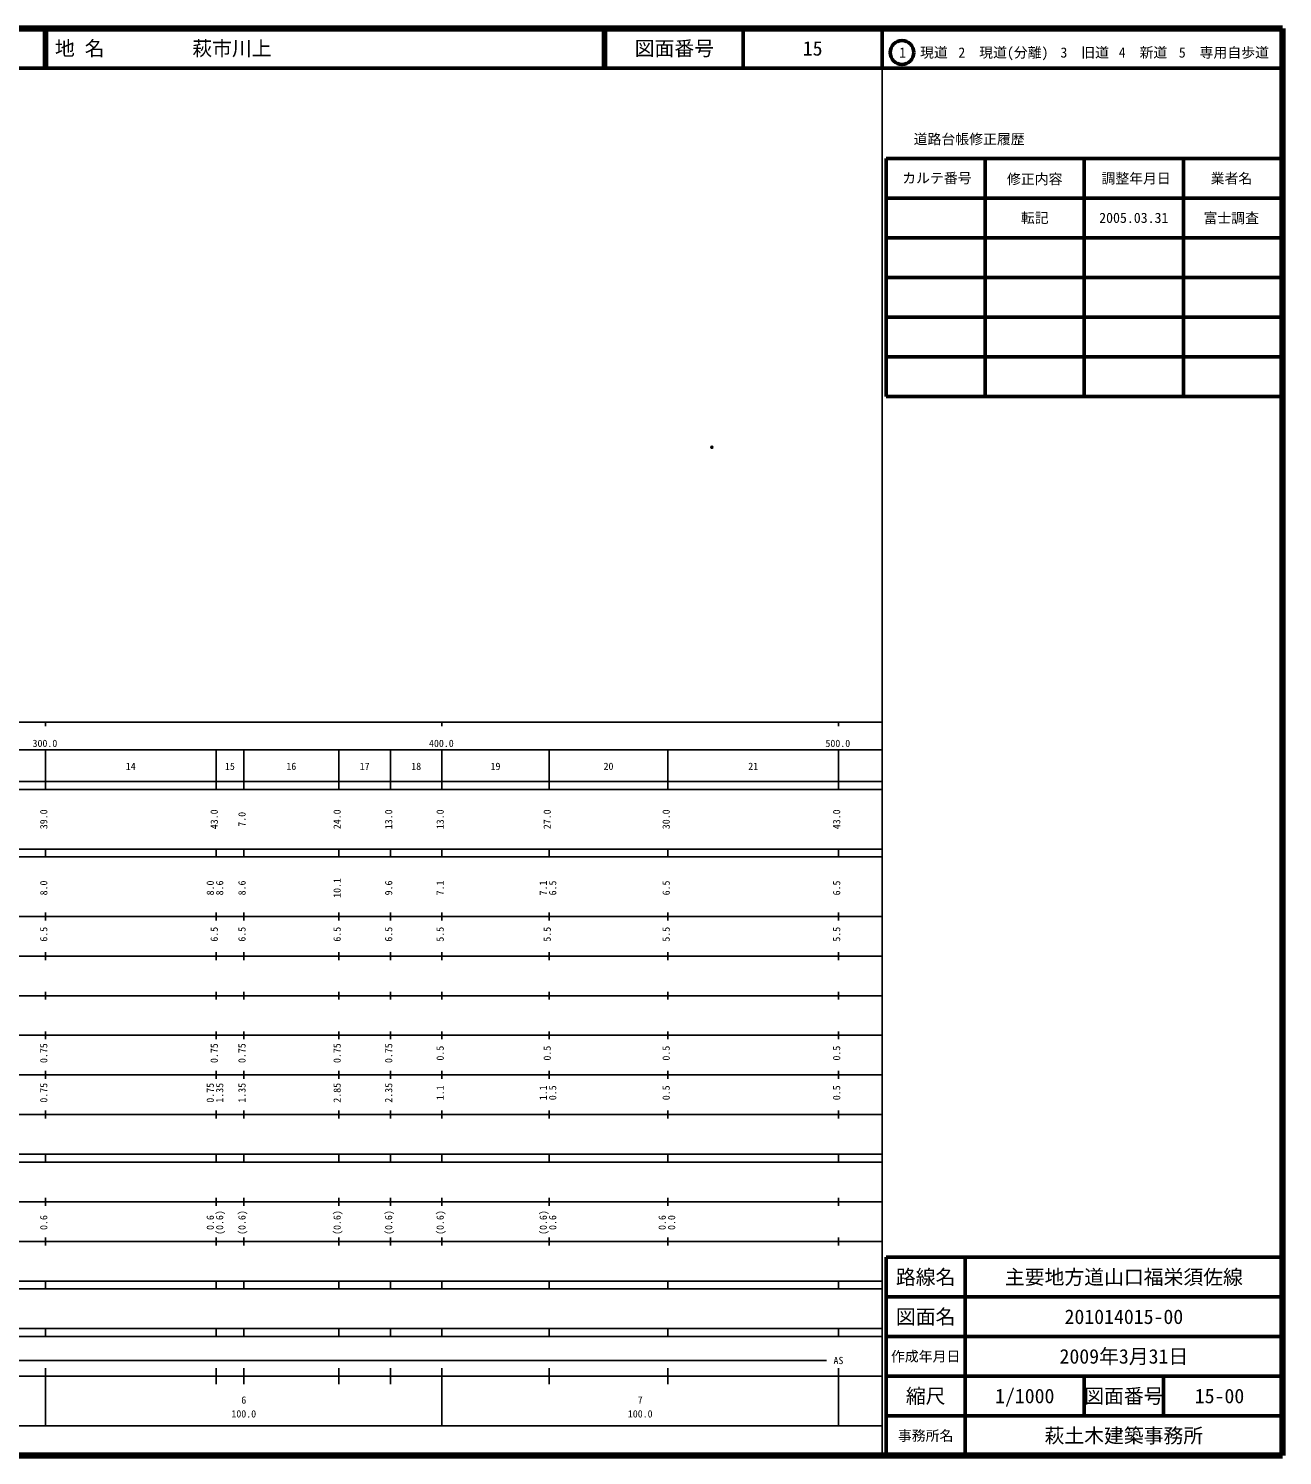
# Model space of a CAD drawing. Units: millimetres on the paper. Extents: x 40 to 680, y 20 to 380.
# Drawn here: x 363.7 to 680, y 20 to 380 of the extents above; entities that cross this region are included whole.
import ezdxf
from ezdxf.enums import TextEntityAlignment as Align

# ---------------------------------------------------------------- set-up
doc = ezdxf.new("R2010")
doc.units = ezdxf.units.MM
doc.header["$PDMODE"] = 32
doc.header["$PDSIZE"] = 0.5
doc.layers.add('M-OTRS', color=6, linetype='Continuous')
doc.layers.add('M-TTL-TXT', color=7, linetype='Continuous')
for name, color, linetype, lineweight in [('M-TTL', 2, 'Continuous', 140), ('M-TTL-BAND', 7, 'Continuous', 25), ('M-TTL-FRAM', 2, 'Continuous', 50), ('M-TTL-LINE', 7, 'Continuous', 50)]:
    doc.layers.add(name, color=color, linetype=linetype, lineweight=lineweight)
doc.styles.add('ＭＳ ゴシック', font='')
doc.styles.get('ＭＳ ゴシック').set_extended_font_data('MS Gothic')

msp = doc.modelspace()

# ---------------------------------------------------------------- linework, layer by layer
at = {"layer": 'M-OTRS'}
msp.add_point((536.082, 274.348), dxfattribs=at)
at = {"layer": 'M-TTL'}
for p, q in [((680, 380), (40, 380)), ((680, 20), (680, 380)), ((40, 20), (680, 20))]:
    msp.add_line(p, q, dxfattribs=at)
at = {"layer": 'M-TTL-BAND'}
for p, q in [((579, 20), (579, 370)), ((40, 205), (579, 205)), ((368, 205), (368, 204)), ((468, 205), (468, 204)), ((568, 205), (568, 204)), ((68, 198), (579, 198)), ((368, 188), (368, 198)), ((411, 188), (411, 198)), ((418, 188), (418, 198)), ((442, 188), (442, 198)), ((455, 188), (455, 198)), ((468, 188), (468, 198)), ((495, 188), (495, 198)), ((525, 188), (525, 198)), ((568, 188), (568, 198)), ((40, 190), (579, 190)), ((40, 188), (579, 188)), ((40, 173), (579, 173)), ((368, 171), (368, 173)), ((411, 171), (411, 173)), ((418, 171), (418, 173)), ((442, 171), (442, 173)), ((455, 171), (455, 173)), ((468, 171), (468, 173)), ((495, 171), (495, 173)), ((525, 171), (525, 173)), ((568, 171), (568, 173)), ((40, 171), (579, 171)), ((40, 156), (579, 156)), ((368, 155), (368, 157)), ((411, 155), (411, 157)), ((418, 155), (418, 157)), ((442, 155), (442, 157)), ((455, 155), (455, 157)), ((468, 155), (468, 157)), ((495, 155), (495, 157)), ((525, 155), (525, 157)), ((568, 155), (568, 157)), ((46, 146), (579, 146)), ((368, 145), (368, 147)), ((411, 145), (411, 147)), ((418, 145), (418, 147)), ((442, 145), (442, 147)), ((455, 145), (455, 147)), ((468, 145), (468, 147)), ((495, 145), (495, 147)), ((525, 145), (525, 147)), ((568, 145), (568, 147)), ((368, 135), (368, 137)), ((411, 135), (411, 137)), ((418, 135), (418, 137)), ((442, 135), (442, 137)), ((455, 135), (455, 137)), ((468, 135), (468, 137)), ((495, 135), (495, 137)), ((525, 135), (525, 137)), ((568, 135), (568, 137)), ((52, 136), (579, 136)), ((46, 126), (579, 126)), ((368, 125), (368, 127)), ((411, 125), (411, 127)), ((418, 125), (418, 127)), ((442, 125), (442, 127)), ((455, 125), (455, 127)), ((468, 125), (468, 127)), ((495, 125), (495, 127)), ((525, 125), (525, 127)), ((568, 125), (568, 127)), ((52, 116), (579, 116)), ((368, 115), (368, 117)), ((411, 115), (411, 117)), ((418, 115), (418, 117)), ((442, 115), (442, 117)), ((455, 115), (455, 117)), ((468, 115), (468, 117)), ((495, 115), (495, 117)), ((525, 115), (525, 117)), ((568, 115), (568, 117)), ((46, 106), (579, 106)), ((368, 105), (368, 107)), ((411, 105), (411, 107)), ((418, 105), (418, 107)), ((442, 105), (442, 107)), ((455, 105), (455, 107)), ((468, 105), (468, 107)), ((495, 105), (495, 107)), ((525, 105), (525, 107)), ((568, 105), (568, 107)), ((40, 96), (579, 96)), ((40, 94), (579, 94)), ((368, 94), (368, 96)), ((411, 94), (411, 96)), ((418, 94), (418, 96)), ((442, 94), (442, 96)), ((455, 94), (455, 96)), ((468, 94), (468, 96)), ((495, 94), (495, 96)), ((525, 94), (525, 96)), ((568, 94), (568, 96)), ((49, 84), (579, 84)), ((368, 83), (368, 85)), ((411, 83), (411, 85)), ((418, 83), (418, 85)), ((442, 83), (442, 85)), ((455, 83), (455, 85)), ((468, 83), (468, 85)), ((495, 83), (495, 85)), ((525, 83), (525, 85)), ((568, 83), (568, 85)), ((40, 74), (579, 74)), ((368, 73), (368, 75)), ((411, 73), (411, 75)), ((418, 73), (418, 75)), ((442, 73), (442, 75)), ((455, 73), (455, 75)), ((468, 73), (468, 75)), ((495, 73), (495, 75)), ((525, 73), (525, 75)), ((568, 73), (568, 75)), ((40, 64), (579, 64)), ((40, 62), (579, 62)), ((368, 62), (368, 64)), ((411, 62), (411, 64)), ((418, 62), (418, 64)), ((442, 62), (442, 64)), ((455, 62), (455, 64)), ((468, 62), (468, 64)), ((495, 62), (495, 64)), ((525, 62), (525, 64)), ((568, 62), (568, 64)), ((40, 52), (579, 52)), ((368, 50), (368, 52)), ((411, 50), (411, 52)), ((418, 50), (418, 52)), ((442, 50), (442, 52)), ((455, 50), (455, 52)), ((468, 50), (468, 52)), ((495, 50), (495, 52)), ((525, 50), (525, 52)), ((568, 50), (568, 52)), ((40, 50), (579, 50)), ((85.5, 44), (565, 44)), ((40, 40), (579, 40)), ((368, 27.5), (368, 42)), ((411, 38), (411, 42)), ((418, 38), (418, 42)), ((442, 38), (442, 42)), ((455, 38), (455, 42)), ((468, 27.5), (468, 42)), ((495, 38), (495, 42)), ((525, 38), (525, 42)), ((568, 27.5), (568, 42)), ((68, 27.5), (579, 27.5))]:
    msp.add_line(p, q, dxfattribs=at)
at = {"layer": 'M-TTL-FRAM'}
for p, q in [((580, 347.197), (580, 287.197)), ((580, 347.197), (680, 347.197)), ((580, 287.197), (680, 287.197)), ((680, 70), (580, 70)), ((580, 70), (580, 20))]:
    msp.add_line(p, q, dxfattribs=at)
at = {"layer": 'M-TTL-LINE'}
for p, q in [((367.75, 380), (367.75, 370)), ((368.25, 380), (368.25, 370)), ((508.747, 380), (508.747, 370)), ((509.247, 380), (509.247, 370)), ((543.997, 380), (543.997, 370)), ((579, 380), (579, 370)), ((40, 370), (680, 370)), ((605, 347.197), (605, 287.197)), ((630, 347.197), (630, 287.197)), ((655, 347.197), (655, 287.197)), ((580, 337.197), (680, 337.197)), ((580, 327.197), (680, 327.197)), ((580, 317.197), (680, 317.197)), ((580, 307.197), (680, 307.197)), ((580, 297.197), (680, 297.197)), ((600, 70), (600, 20)), ((680, 60), (580, 60)), ((680, 50), (580, 50)), ((680, 40), (580, 40)), ((630, 40), (630, 30)), ((650, 40), (650, 30)), ((680, 30), (580, 30))]:
    msp.add_line(p, q, dxfattribs=at)
msp.add_circle((584.031, 373.958), 3, dxfattribs=at)

# ---------------------------------------------------------------- texts
at = {"layer": 'M-TTL-BAND', "style": 'ＭＳ ゴシック'}
for s, p in [('300.0', (367.844, 198.195)), ('400.0', (467.844, 198.195)), ('500.0', (567.844, 198.195)), ('14', (389.5, 192.405)), ('15', (414.5, 192.405)), ('16', (430, 192.405)), ('17', (448.5, 192.405)), ('18', (461.5, 192.405)), ('19', (481.5, 192.405)), ('20', (510, 192.405)), ('21', (546.5, 192.405)), ('AS', (568, 42.5)), ('6', (418, 32.523)), ('7', (518, 32.523)), ('100.0', (418, 29.033)), ('100.0', (518, 29.033))]:
    msp.add_text(s, height=1.833, dxfattribs=at).set_placement(p, align=Align.BOTTOM_CENTER)
for s, p in [('39.0', (369, 180.5)), ('43.0', (412, 180.5)), ('7.0', (419, 180.5)), ('24.0', (443, 180.5)), ('13.0', (456, 180.5)), ('13.0', (469, 180.5)), ('27.0', (496, 180.5)), ('30.0', (526, 180.5)), ('43.0', (569, 180.5)), ('8.0', (369, 163.174)), ('8.0', (411, 163.174)), ('8.6', (413.37, 163.174)), ('8.6', (419, 163.174)), ('10.1', (443, 163.174)), ('9.6', (456, 163.174)), ('7.1', (469, 163.174)), ('7.1', (495, 163.174)), ('6.5', (497.37, 163.174)), ('6.5', (526, 163.174)), ('6.5', (569, 163.174)), ('6.5', (369, 151.5)), ('6.5', (412, 151.5)), ('6.5', (419, 151.5)), ('6.5', (443, 151.5)), ('6.5', (456, 151.5)), ('5.5', (469, 151.5)), ('5.5', (496, 151.5)), ('5.5', (526, 151.5)), ('5.5', (569, 151.5)), ('0.75', (369, 121.5)), ('0.75', (412, 121.5)), ('0.75', (419, 121.5)), ('0.75', (443, 121.5)), ('0.75', (456, 121.5)), ('0.5', (469, 121.5)), ('0.5', (496, 121.5)), ('0.5', (526, 121.5)), ('0.5', (569, 121.5)), ('0.75', (369, 111.5)), ('0.75', (411, 111.5)), ('1.35', (413.37, 111.5)), ('1.35', (419, 111.5)), ('2.85', (443, 111.5)), ('2.35', (456, 111.5)), ('1.1', (469, 111.5)), ('1.1', (495, 111.5)), ('0.5', (497.37, 111.5)), ('0.5', (526, 111.5)), ('0.5', (569, 111.5)), ('0.6', (369, 78.764)), ('0.6', (411, 78.764)), ('(0.6)', (413.37, 78.764)), ('(0.6)', (419, 78.764)), ('(0.6)', (443, 78.764)), ('(0.6)', (456, 78.764)), ('(0.6)', (469, 78.764)), ('(0.6)', (495, 78.764)), ('0.6', (497.37, 78.764)), ('0.6', (525, 78.764)), ('0.0', (527.37, 78.764))]:
    msp.add_text(s, height=1.833, rotation=90, dxfattribs=at).set_placement(p, align=Align.BOTTOM_CENTER)
at = {"layer": 'M-TTL-TXT', "style": 'ＭＳ ゴシック'}
for s, p in [('地 名', (370.38, 375)), ('萩市川上', (405.024, 375))]:
    msp.add_text(s, height=3.666, dxfattribs=at).set_placement(p, align=Align.MIDDLE_LEFT)
for s, height, p in [('図面番号', 3.666, (526.622, 375)), ('15', 3.666, (561.497, 375)), ('1\u3000現道', 2.566, (589.448, 373.958)), ('2\u3000現道(分離)', 2.566, (609.619, 373.958)), ('3\u3000旧道', 2.566, (630.121, 373.958)), ('4\u3000新道', 2.566, (644.824, 373.958)), ('5\u3000専用自歩道', 2.566, (665.228, 373.958)), ('道路台帳修正履歴', 2.566, (600.968, 352.113)), ('カルテ番号', 2.566, (592.839, 342.277)), ('修正内容', 2.566, (617.509, 342.023)), ('調整年月日', 2.566, (643.089, 342.197)), ('業者名', 2.566, (667.134, 342.197)), ('転記', 2.566, (617.5, 332.245)), ('2005.03.31', 2.566, (642.5, 332.245)), ('富士調査', 2.566, (667.077, 332.189)), ('路線名', 3.666, (590, 65)), ('路線名', 3.666, (590, 65)), ('主要地方道山口福栄須佐線', 3.666, (640, 65)), ('図面名', 3.666, (590, 55)), ('図面名', 3.666, (590, 55)), ('201014015-00', 3.666, (640, 55)), ('2009年3月31日', 3.666, (640, 45)), ('作成年月日', 2.566, (590, 45)), ('作成年月日', 2.566, (590, 45)), ('縮尺', 3.666, (590, 35)), ('縮尺', 3.666, (590, 35)), ('1/1000', 3.666, (615, 35)), ('図面番号', 3.666, (640, 35)), ('図面番号', 3.666, (640, 35)), ('15-00', 3.666, (664.125, 35)), ('事務所名', 2.566, (590, 25)), ('事務所名', 2.566, (590, 25)), ('萩土木建築事務所', 3.666, (640, 25))]:
    msp.add_text(s, height=height, dxfattribs=at).set_placement(p, align=Align.MIDDLE_CENTER)

doc.saveas('drawing.dxf')
